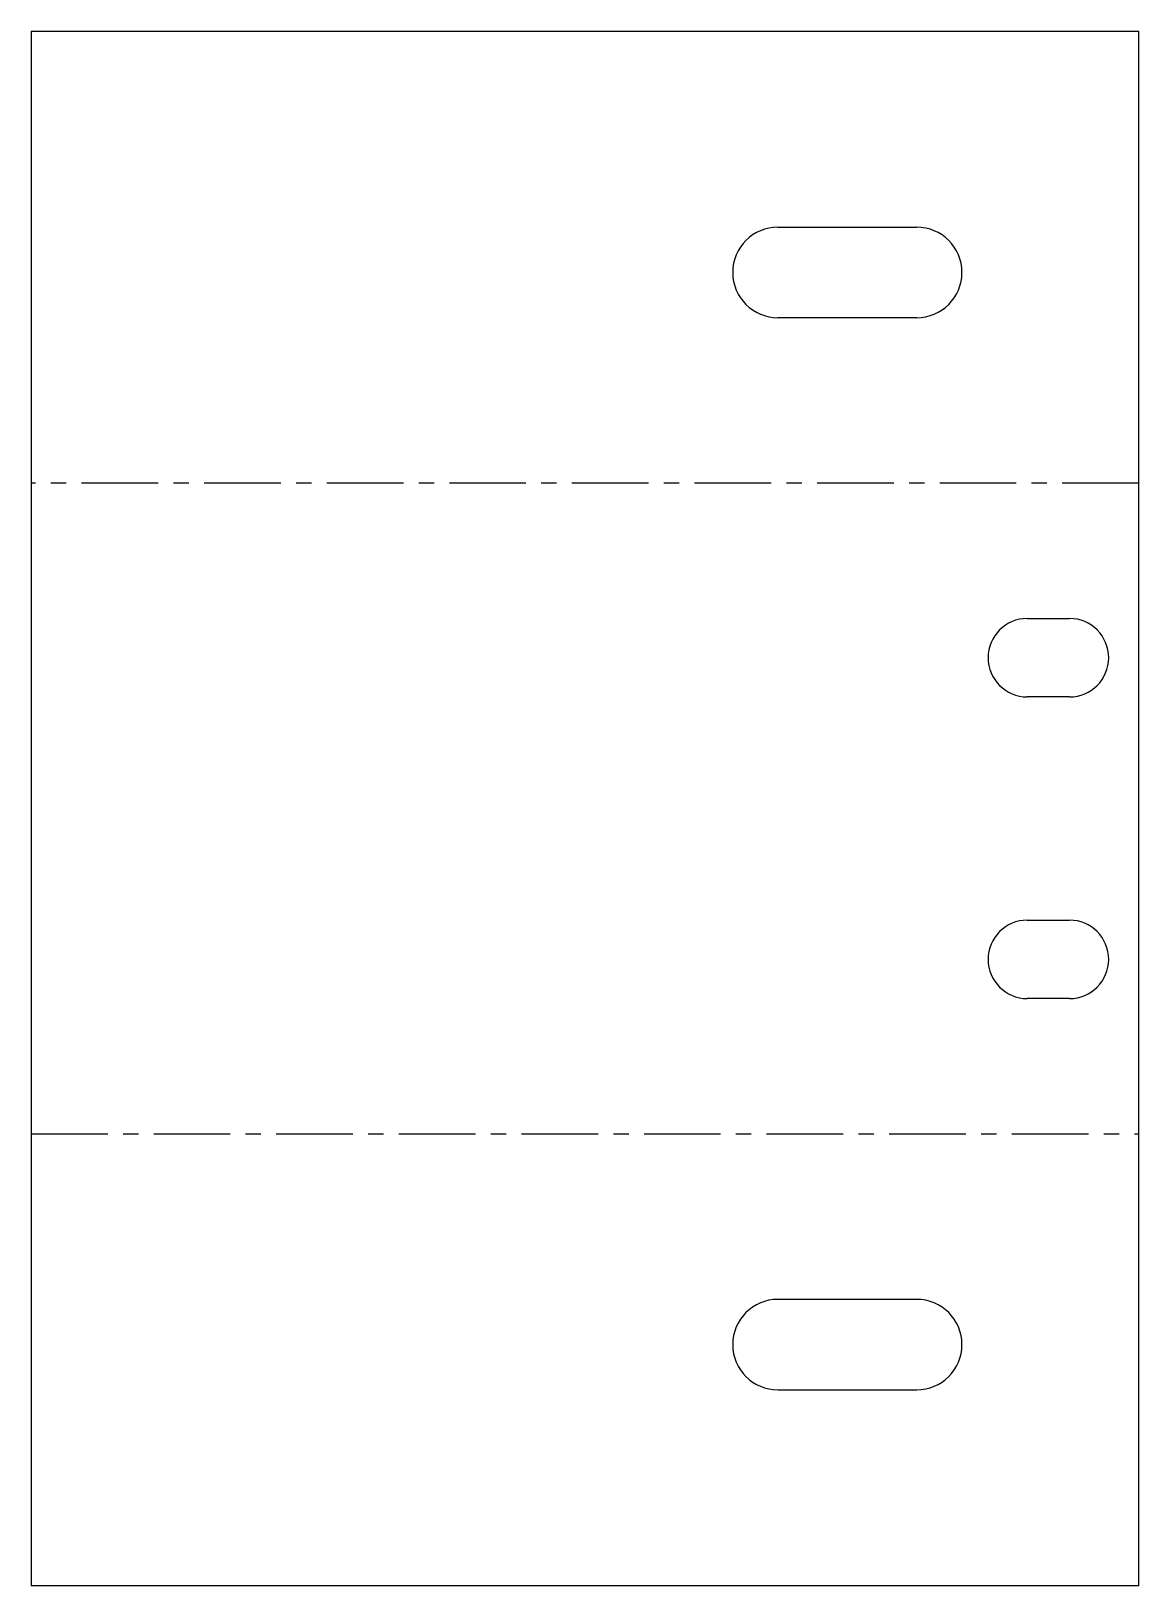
# Model space of a CAD drawing. Header units: millimetres. Extents: x -171 to 13, y -183 to 75.
import ezdxf

# ---------------------------------------------------------------- set-up
doc = ezdxf.new("R2010")
doc.units = ezdxf.units.MM
doc.linetypes.add('CENTERX2', pattern=[20.32, 12.7, -2.54, 2.54, -2.54])

msp = doc.modelspace()

# ---------------------------------------------------------------- linework, layer by layer
at = {"color": 7, "linetype": 'Continuous', "lineweight": 25}
for p, q in [((-170.58, 74.8), (13.05, 74.8)), ((-170.58, 74.8), (-170.58, -182.91)), ((13.05, -182.91), (13.05, 74.8)), ((-46.78, 42.3), (-23.78, 42.3)), ((-23.78, 27.3), (-46.78, 27.3)), ((-5.45, -22.56), (1.55, -22.56)), ((1.55, -35.56), (-5.45, -35.56)), ((-5.45, -72.56), (1.55, -72.56)), ((1.55, -85.56), (-5.45, -85.56)), ((-23.78, -135.41), (-46.78, -135.41)), ((-46.78, -150.41), (-23.78, -150.41)), ((13.05, -182.91), (-170.58, -182.91))]:
    msp.add_line(p, q, dxfattribs=at)
at = {"color": 7, "linetype": 'CENTERX2'}
for p, q in [((13.05, -0.12), (-170.58, -0.12)), ((-170.58, -107.98), (13.05, -107.98))]:
    msp.add_line(p, q, dxfattribs=at)
at = {"color": 7, "linetype": 'Continuous', "lineweight": 25}
for centre, radius, start, end in [((-46.78, 34.8), 7.5, 90, 270), ((-23.78, 34.8), 7.5, 270, 90), ((-5.45, -29.06), 6.5, 90, 270), ((1.55, -29.06), 6.5, 270, 90), ((-5.45, -79.06), 6.5, 90, 270), ((1.55, -79.06), 6.5, 270, 90), ((-46.78, -142.91), 7.5, 90, 270), ((-23.78, -142.91), 7.5, 270, 90)]:
    msp.add_arc(centre, radius, start, end, dxfattribs=at)

doc.saveas('drawing.dxf')
